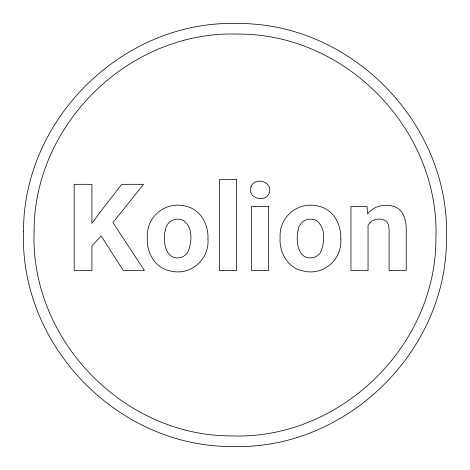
<?xml version="1.0" encoding="UTF-8"?>
<svg xmlns="http://www.w3.org/2000/svg" width="470" height="470" viewBox="0 0 470 470"><rect width="100%" height="100%" fill="white"/><g stroke="black" fill="none" stroke-linecap="round" stroke-linejoin="round"><path stroke-width="0.7" d="M23.524 231.857C19.546 345.62 118.023 447.07 231.857 446.477C345.62 450.454 447.07 351.977 446.477 238.143C450.454 124.38 351.977 22.93 238.143 23.524C124.38 19.546 22.93 118.023 23.524 231.857M34.093 231.951C30.28 340.033 123.81 436.442 231.951 435.907C340.033 439.72 436.442 346.19 435.907 238.049C439.72 129.967 346.19 33.558 238.049 34.093C129.967 30.28 33.558 123.81 34.093 231.951M207.969 239.118C209.473 259.281 190.99 275.802 171.098 271.114C155.517 268.793 146.311 252.737 147.31 237.873C145.935 214.949 168.143 199.268 189.322 207.252C202.194 211.941 208.604 226.076 207.969 239.118M340.762 239.118C342.266 259.281 323.783 275.802 303.89 271.114C288.316 268.793 279.104 252.737 280.108 237.873C278.728 214.949 300.935 199.268 322.115 207.252C334.987 211.941 341.396 226.076 340.762 239.118M165.27 230.177C162.444 242.373 165.898 263.176 183.2 256.685L187.377 253.107C192.107 243.19 193.411 227.227 183.171 220.289C175.134 216.852 166.568 221.452 165.27 230.177M298.068 230.177C295.242 242.373 298.691 263.176 315.999 256.685L320.17 253.107C324.899 243.19 326.204 227.227 315.969 220.289C307.926 216.852 299.361 221.452 298.068 230.177M251.162 186.379C246.415 197.5 264.545 203.733 269.034 193.434C273.84 182.301 255.609 176.08 251.162 186.379M99.734 212.663L91.92 223.379L91.92 184.322L74.166 184.322L74.166 270.485L91.92 270.485L91.92 245.863L101.156 235.922L123.287 270.485L144.413 270.485L112.929 222.61L143.526 184.322L121.689 184.322L99.734 212.663M370.072 222.527L368.045 225.224L368.045 270.485L350.943 270.485L350.943 206.453L367.035 206.453L367.569 213.85C373.862 205.731 385.423 203.445 394.853 206.765C403.689 210.196 406.245 220.553 406.209 229.119L406.209 270.485L389.107 270.485L389.107 229.436L388.52 224.731L386.745 221.517C381.916 217.945 374.414 218.274 370.072 222.527M236.551 179.587L219.39 179.587L219.39 270.485L236.551 270.485L236.551 179.587M268.681 206.453L251.52 206.453L251.52 270.485L268.681 270.485L268.681 206.453"/></g></svg>
